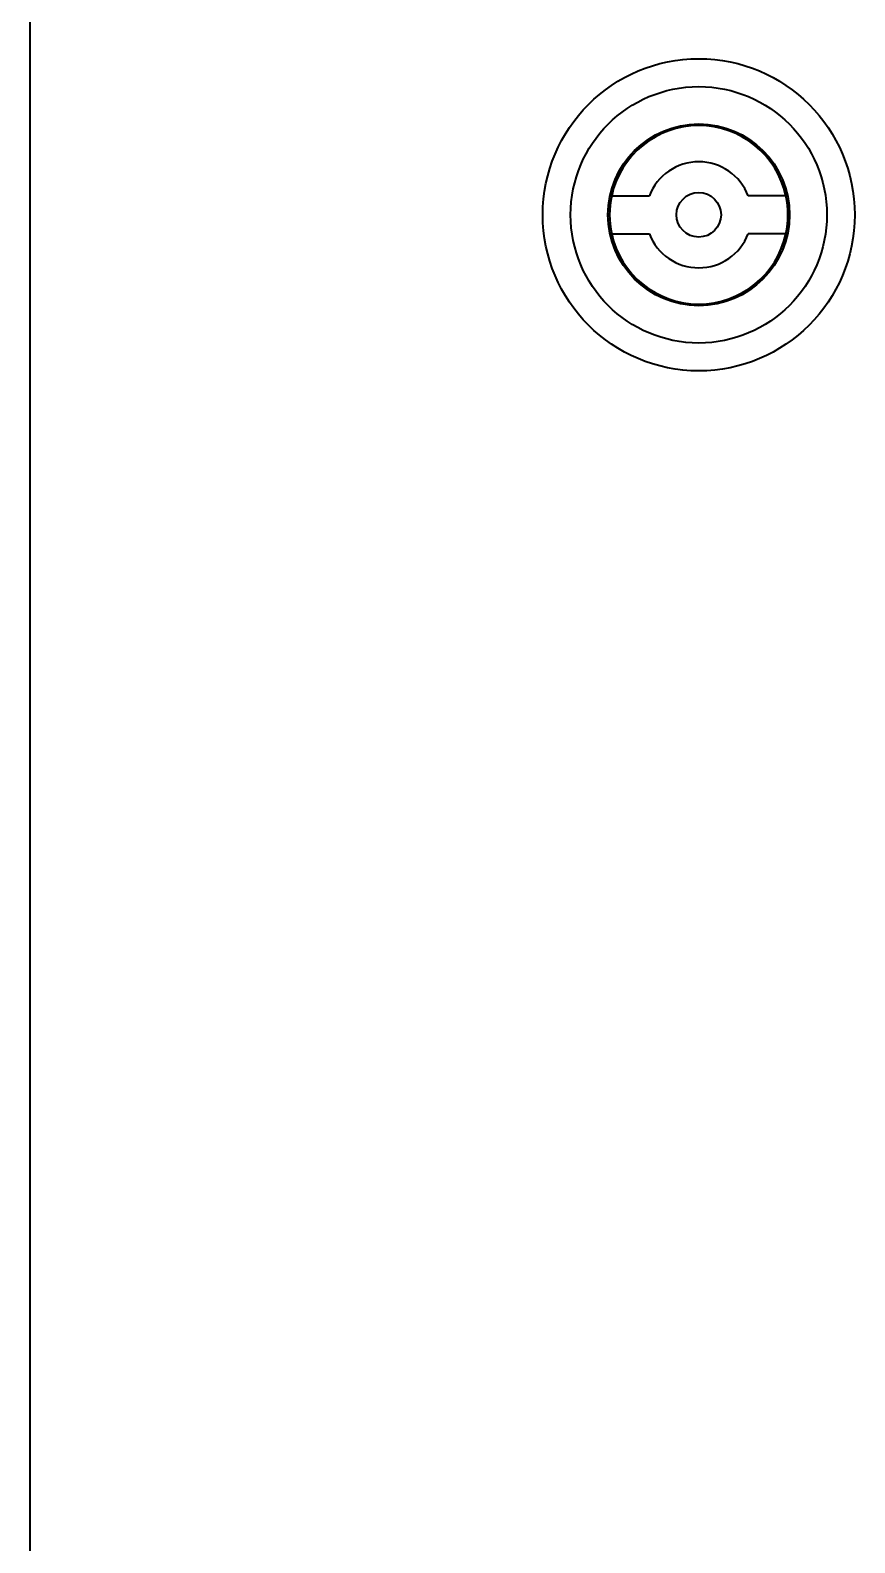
# Model space of a CAD drawing. Header units: millimetres. Extents: x 0 to 5945, y 0 to 4205.
# Drawn here: x 4202.5 to 4276.5, y 1439.7 to 1575.4 of the extents above; entities that cross this region are included whole.
import ezdxf

# ---------------------------------------------------------------- set-up
doc = ezdxf.new("R2010")
doc.units = ezdxf.units.MM
doc.header["$LTSCALE"] = 5
doc.layers.add('가시적인 것(ISO)', color=3, linetype='Continuous', lineweight=40)

msp = doc.modelspace()

# ---------------------------------------------------------------- linework, layer by layer
at = {"layer": '가시적인 것(ISO)'}
for p, q in [((4202.5316, 1428.8118), (4202.5316, 2108.8118)), ((4254.7143, 1560.5118), (4258.0962, 1560.5118)), ((4270.3489, 1560.5118), (4266.9669, 1560.5118)), ((4254.7143, 1557.1118), (4258.0962, 1557.1118)), ((4270.3489, 1557.1118), (4266.9669, 1557.1118))]:
    msp.add_line(p, q, dxfattribs=at)
for radius in [14, 11.5, 8.15, 2]:
    msp.add_circle((4262.5316, 1558.8118), radius, dxfattribs=at)
for radius, start, end in [(8, 12.268899, 167.731101), (4.75, 20.970961, 159.029039), (8, 167.731101, 192.268899), (8, 347.731101, 12.268899), (8, 192.268899, 347.731101), (4.75, 200.970961, 339.029039)]:
    msp.add_arc((4262.5316, 1558.8118), radius, start, end, dxfattribs=at)

doc.saveas('drawing.dxf')
